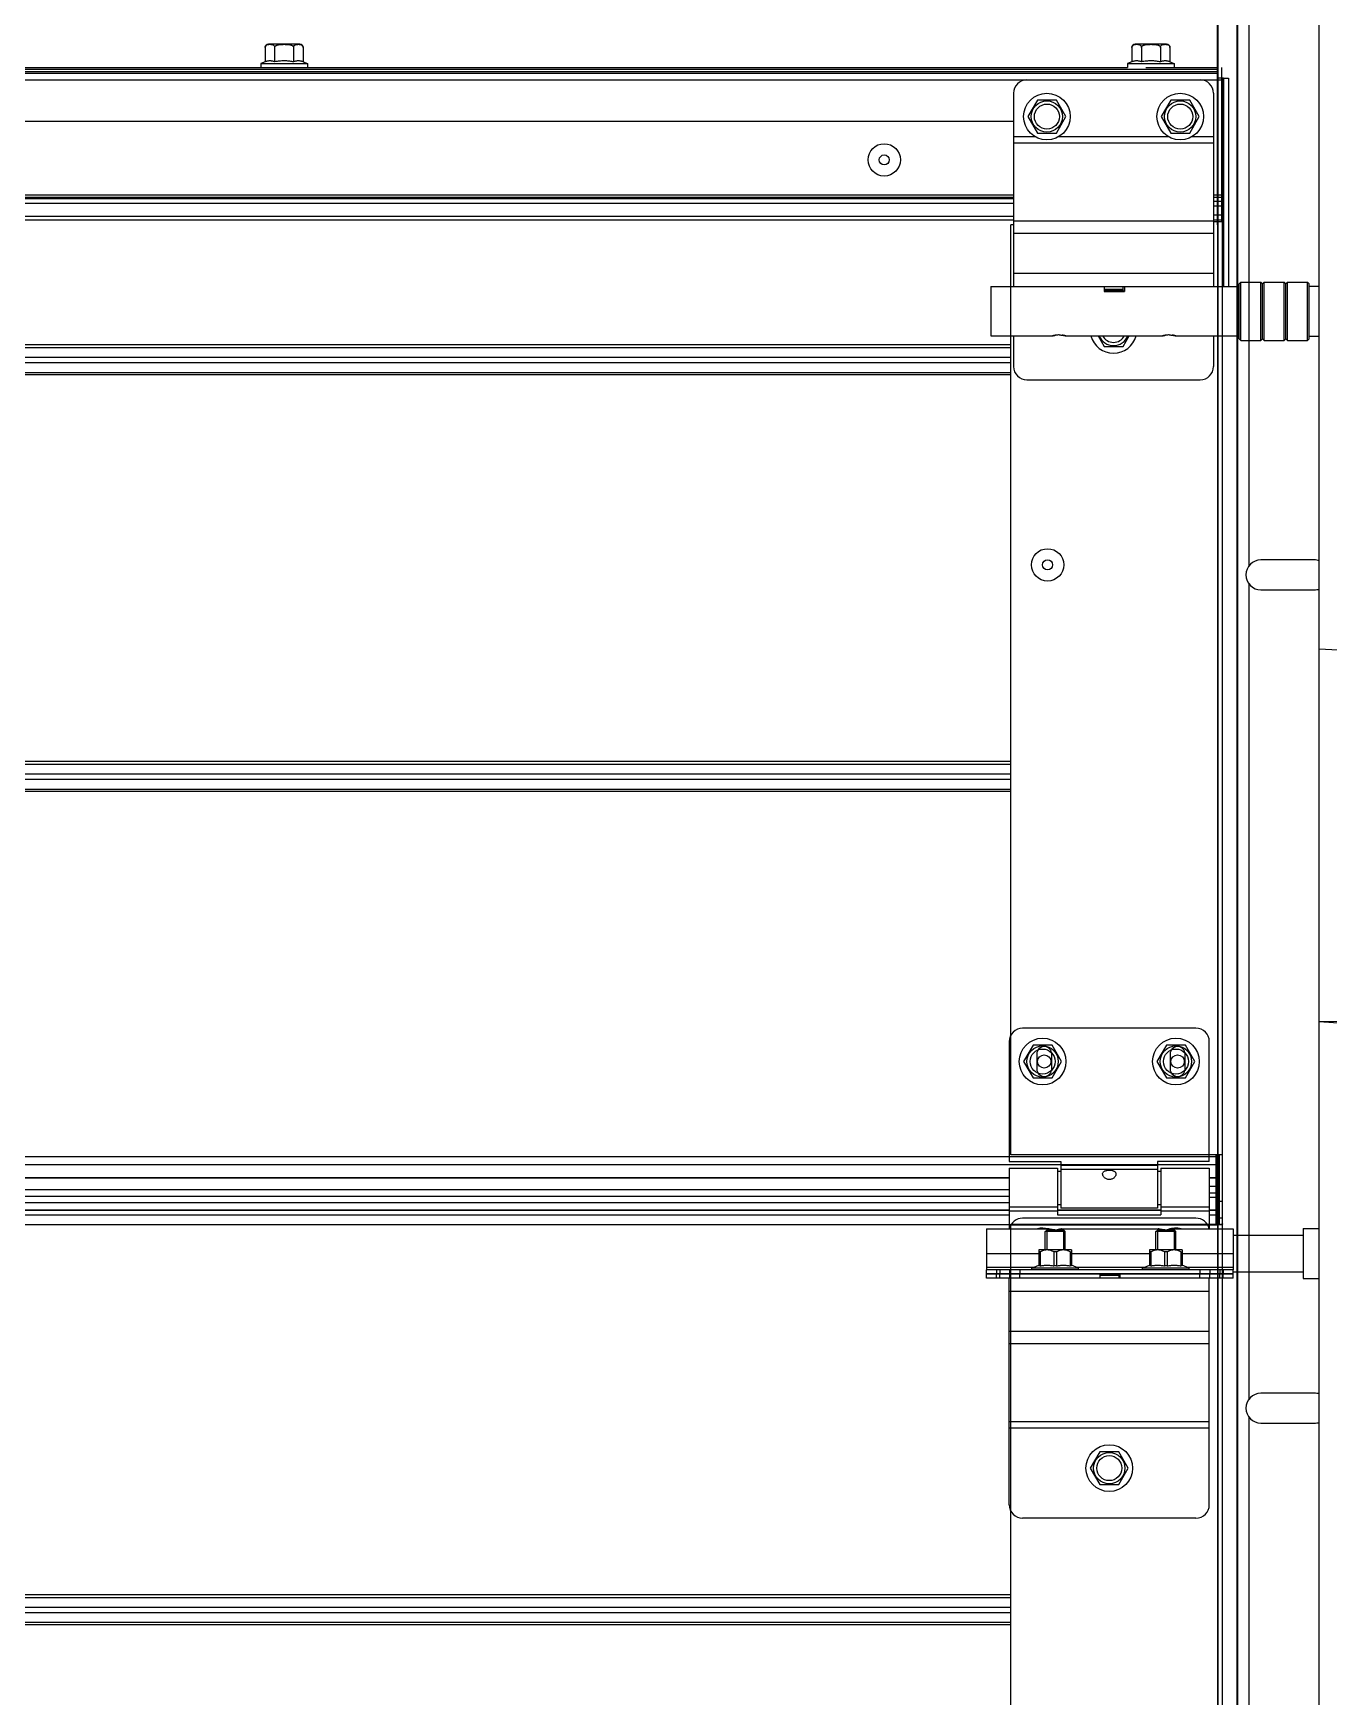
# Model space of a CAD drawing. Header units: millimetres. Extents: x 21899 to 38731, y -5425 to 3612.
# Drawn here: x 33890 to 34278.6, y 2382 to 2881.1 of the extents above; entities that cross this region are included whole.
import ezdxf

# ---------------------------------------------------------------- set-up
doc = ezdxf.new("R2010")
doc.units = ezdxf.units.MM

msp = doc.modelspace()

# ---------------------------------------------------------------- linework, layer by layer
at = {"color": 9, "linetype": 'Continuous'}
for p, q in [((34245.41, 1144.53), (34245.41, 3064.5)), ((34251.14, 1144.53), (34251.14, 3064.5)), ((34251.29, 1144.53), (34251.29, 3064.5)), ((34254.74, 2721.41), (34254.74, 2959.26)), ((31344.93, 2870.29), (34109.19, 2870.29)), ((34109.19, 2870.29), (34245.24, 2870.29)), ((31344.93, 2869.59), (34109.19, 2869.59)), ((31344.93, 2867.09), (34109.19, 2867.09)), ((34109.19, 2869.59), (34245.24, 2869.59)), ((34109.19, 2867.09), (34245.24, 2867.09)), ((34240.02, 2867.09), (34246.53, 2867.09)), ((34184.02, 2850.09), (34190.46, 2850.09)), ((34197.59, 2850.09), (34230.46, 2850.09)), ((34237.59, 2850.09), (34244.02, 2850.09)), ((34184.02, 2848.22), (34244.02, 2848.22)), ((34109.19, 2832.5), (31344.93, 2832.5)), ((34109.19, 2831.79), (31344.93, 2831.79)), ((31344.93, 2831.47), (34109.19, 2831.47)), ((31344.93, 2830.06), (34109.19, 2830.06)), ((34184.02, 2832.5), (34109.19, 2832.5)), ((34184.02, 2831.79), (34109.19, 2831.79)), ((34109.19, 2831.47), (34184.02, 2831.47)), ((34109.19, 2830.06), (34184.02, 2830.06)), ((34246.53, 2832.5), (34244.02, 2832.5)), ((34246.53, 2831.79), (34244.02, 2831.79)), ((34244.02, 2830.67), (34246.53, 2830.67)), ((31344.93, 2826.19), (34109.19, 2826.19)), ((34109.19, 2826.19), (34184.02, 2826.19)), ((34184.02, 2824.81), (34244.02, 2824.81)), ((34244.02, 2829.26), (34246.53, 2829.26)), ((34244.02, 2826.59), (34246.53, 2826.59)), ((34184.02, 2821.09), (34244.02, 2821.09)), ((34245.24, 2823.59), (34245.24, 2803.28)), ((34247.02, 2824.6), (34247.02, 2805.09)), ((34184.02, 2809.09), (34244.02, 2809.09)), ((34211.17, 2804.31), (34216.87, 2804.31)), ((34245.24, 2803.28), (34245.24, 2544.59)), ((34109.19, 2787.61), (31344.93, 2787.61)), ((31344.93, 2786.83), (34109.19, 2786.83)), ((34183.24, 2787.61), (34109.19, 2787.61)), ((34109.19, 2786.83), (34183.24, 2786.83)), ((31344.93, 2783.86), (34109.19, 2783.86)), ((31344.93, 2782.31), (34109.19, 2782.31)), ((34109.19, 2783.86), (34183.24, 2783.86)), ((34109.19, 2782.31), (34183.24, 2782.31)), ((31344.93, 2779.34), (34109.19, 2779.34)), ((34109.19, 2778.56), (31344.93, 2778.56)), ((34109.19, 2779.34), (34183.24, 2779.34)), ((34183.24, 2778.56), (34109.19, 2778.56)), ((34254.74, 2471.41), (34254.74, 2715.76)), ((34275.74, 2696.44), (34281.39, 2696.05)), ((34109.19, 2662.61), (31344.93, 2662.61)), ((31344.93, 2661.83), (34109.19, 2661.83)), ((34183.24, 2662.61), (34109.19, 2662.61)), ((34109.19, 2661.83), (34183.24, 2661.83)), ((31344.93, 2658.86), (34109.19, 2658.86)), ((31344.93, 2657.31), (34109.19, 2657.31)), ((34109.19, 2658.86), (34183.24, 2658.86)), ((34109.19, 2657.31), (34183.24, 2657.31)), ((31344.93, 2654.34), (34109.19, 2654.34)), ((34109.19, 2653.56), (31344.93, 2653.56)), ((34109.19, 2654.34), (34183.24, 2654.34)), ((34183.24, 2653.56), (34109.19, 2653.56)), ((34109.19, 2541.58), (31344.93, 2541.58)), ((34109.19, 2544.01), (33313.24, 2544.01)), ((34245.24, 2544.01), (34109.19, 2544.01)), ((34245.24, 2541.58), (34109.19, 2541.58)), ((34227.24, 2541.43), (34198.24, 2541.43)), ((34244.74, 2541.58), (34227.24, 2541.58)), ((34244.74, 2544.01), (34242.74, 2544.01)), ((34109.19, 2537.73), (33313.24, 2537.73)), ((34182.74, 2537.73), (34109.19, 2537.73)), ((34227.24, 2540.21), (34198.24, 2540.21)), ((34244.74, 2537.73), (34242.74, 2537.73)), ((34245.24, 2537.59), (34245.24, 2522.39)), ((34109.19, 2534.09), (33313.24, 2534.09)), ((33313.24, 2530.3), (34109.19, 2530.3)), ((34182.74, 2534.09), (34109.19, 2534.09)), ((34109.19, 2530.3), (34182.74, 2530.3)), ((34244.74, 2535.09), (34242.74, 2535.09)), ((34242.74, 2531.9), (34244.74, 2531.9)), ((33313.24, 2527.97), (34109.19, 2527.97)), ((33313.24, 2526.59), (34109.19, 2526.59)), ((34109.19, 2527.97), (34182.74, 2527.97)), ((34109.19, 2526.59), (34182.74, 2526.59)), ((34182.74, 2528.96), (34197.24, 2528.96)), ((34182.74, 2527.75), (34197.24, 2527.75)), ((34197.24, 2527.97), (34228.24, 2527.97)), ((34197.24, 2526.59), (34228.24, 2526.59)), ((34228.24, 2528.96), (34242.74, 2528.96)), ((34228.24, 2527.75), (34242.74, 2527.75)), ((34242.74, 2527.97), (34244.74, 2527.97)), ((34242.74, 2526.59), (34244.74, 2526.59)), ((33313.24, 2523.68), (34109.19, 2523.68)), ((34109.19, 2523.68), (34183.24, 2523.68)), ((34242.74, 2523.68), (34244.74, 2523.68)), ((34245.24, 2523.59), (34245.24, 2044.59)), ((34175.94, 2514.99), (34191.63, 2514.99)), ((34175.94, 2510.89), (34190.22, 2510.89)), ((34201.44, 2514.99), (34224.83, 2514.99)), ((34202.85, 2510.89), (34223.42, 2510.89)), ((34234.64, 2514.99), (34249.94, 2514.99)), ((34236.05, 2510.89), (34249.94, 2510.89)), ((34178.94, 2510.09), (34178.94, 2508.89)), ((34178.94, 2507.59), (34178.94, 2508.79)), ((34179.94, 2510.09), (34179.94, 2508.89)), ((34179.94, 2507.59), (34179.94, 2508.79)), ((34185.94, 2510.09), (34185.94, 2508.89)), ((34185.94, 2507.59), (34185.94, 2508.79)), ((34215.59, 2508.36), (34209.89, 2508.36)), ((34239.94, 2510.09), (34239.94, 2508.89)), ((34239.94, 2507.59), (34239.94, 2508.79)), ((34245.94, 2510.09), (34245.94, 2508.89)), ((34245.94, 2507.59), (34245.94, 2508.79)), ((34246.94, 2510.09), (34246.94, 2508.89)), ((34246.94, 2507.59), (34246.94, 2508.79)), ((34242.74, 2503.59), (34182.74, 2503.59)), ((34242.74, 2491.59), (34182.74, 2491.59)), ((34242.74, 2487.84), (34182.74, 2487.84)), ((34254.74, 2221.41), (34254.74, 2465.76)), ((34242.74, 2464.46), (34182.74, 2464.46)), ((34242.74, 2462.59), (34182.74, 2462.59)), ((34109.19, 2412.61), (31344.93, 2412.61)), ((31344.93, 2411.83), (34109.19, 2411.83)), ((34183.24, 2412.61), (34109.19, 2412.61)), ((34109.19, 2411.83), (34183.24, 2411.83)), ((31344.93, 2408.86), (34109.19, 2408.86)), ((31344.93, 2407.31), (34109.19, 2407.31)), ((34109.19, 2408.86), (34183.24, 2408.86)), ((34109.19, 2407.31), (34183.24, 2407.31)), ((31344.93, 2404.34), (34109.19, 2404.34)), ((34109.19, 2403.56), (31344.93, 2403.56)), ((34109.19, 2404.34), (34183.24, 2404.34)), ((34183.24, 2403.56), (34109.19, 2403.56))]:
    msp.add_line(p, q, dxfattribs=at)
at = {"color": 7, "linetype": 'Continuous'}
for p, q in [((34275.74, 1144.53), (34275.74, 3064.5)), ((34245.24, 2823.59), (34245.24, 2884.49)), ((33959.54, 2876.79), (33959.54, 2872.49)), ((33969.94, 2877.79), (33960.54, 2877.79)), ((33962.39, 2876.79), (33962.39, 2872.49)), ((33968.09, 2876.79), (33968.09, 2872.49)), ((33970.94, 2876.79), (33970.94, 2872.49)), ((34219.54, 2876.79), (34219.54, 2872.49)), ((34229.94, 2877.79), (34220.54, 2877.79)), ((34222.39, 2876.79), (34222.39, 2872.49)), ((34228.09, 2876.79), (34228.09, 2872.49)), ((34230.94, 2876.79), (34230.94, 2872.49)), ((31344.93, 2870.79), (34109.19, 2870.79)), ((33959.54, 2872.49), (33958.24, 2871.99)), ((33958.24, 2871.99), (33958.24, 2870.79)), ((33958.24, 2871.99), (33972.24, 2871.99)), ((33970.94, 2872.49), (33972.24, 2871.99)), ((33972.24, 2871.99), (33972.24, 2870.79)), ((34109.19, 2870.79), (34218.24, 2870.79)), ((34219.54, 2872.49), (34218.24, 2871.99)), ((34218.24, 2871.99), (34232.24, 2871.99)), ((34218.24, 2871.99), (34218.24, 2870.79)), ((34223.74, 2870.79), (34245.24, 2870.79)), ((34230.94, 2872.49), (34232.24, 2871.99)), ((34232.24, 2871.99), (34232.24, 2870.79)), ((34246.53, 2824.6), (34246.53, 2870.79)), ((31344.93, 2869.09), (34109.19, 2869.09)), ((34109.19, 2869.09), (34245.24, 2869.09)), ((34246.74, 2867.59), (34245.24, 2867.59)), ((34246.74, 2803.28), (34246.74, 2867.59)), ((34247, 2867.59), (34247.02, 2824.6)), ((34247.02, 2867.59), (34248.52, 2867.59)), ((34248.52, 2867.59), (34248.52, 2805.09)), ((34191.17, 2861.02), (34188.32, 2856.09)), ((34196.87, 2861.02), (34191.17, 2861.02)), ((34199.72, 2856.09), (34196.87, 2861.02)), ((34231.17, 2861.02), (34228.32, 2856.09)), ((34236.87, 2861.02), (34231.17, 2861.02)), ((34239.72, 2856.09), (34236.87, 2861.02)), ((34188.32, 2856.09), (34191.17, 2851.15)), ((34196.87, 2851.15), (34199.72, 2856.09)), ((34228.32, 2856.09), (34231.17, 2851.15)), ((34236.87, 2851.15), (34239.72, 2856.09)), ((34184.02, 2854.59), (32884.59, 2854.59)), ((34191.17, 2851.15), (34196.87, 2851.15)), ((34231.17, 2851.15), (34236.87, 2851.15)), ((31344.93, 2825.09), (34109.19, 2825.09)), ((34109.19, 2825.09), (34184.02, 2825.09)), ((34244.02, 2825.09), (34246.53, 2825.09)), ((34184.02, 2823.59), (34183.24, 2823.59)), ((34183.24, 2803.28), (34183.24, 2823.59)), ((34244.02, 2824.6), (34247.02, 2824.6)), ((34251.73, 2805.94), (34252.23, 2806.44)), ((34251.73, 2789.44), (34251.73, 2805.94)), ((34252.23, 2806.44), (34258.23, 2806.44)), ((34252.23, 2788.94), (34252.23, 2806.44)), ((34258.23, 2788.94), (34258.23, 2806.44)), ((34258.23, 2806.44), (34258.73, 2805.94)), ((34258.73, 2805.94), (34259.23, 2806.44)), ((34258.73, 2789.44), (34258.73, 2805.94)), ((34259.23, 2806.44), (34265.23, 2806.44)), ((34259.23, 2788.94), (34259.23, 2806.44)), ((34265.23, 2788.94), (34265.23, 2806.44)), ((34265.23, 2806.44), (34265.73, 2805.94)), ((34265.73, 2805.94), (34266.23, 2806.44)), ((34265.73, 2789.44), (34265.73, 2805.94)), ((34266.23, 2806.44), (34272.23, 2806.44)), ((34266.23, 2788.94), (34266.23, 2806.44)), ((34272.23, 2788.94), (34272.23, 2806.44)), ((34272.23, 2806.44), (34272.73, 2805.94)), ((34272.73, 2789.44), (34272.73, 2805.94)), ((34272.73, 2805.19), (34275.74, 2805.19)), ((34183.24, 2544.59), (34183.24, 2803.28)), ((34211.17, 2803.79), (34217.27, 2803.79)), ((34246.74, 1441.84), (34246.74, 2803.28)), ((34251.22, 2803.19), (34251.73, 2803.19)), ((34209.36, 2790.29), (34211.17, 2787.15)), ((34216.87, 2787.15), (34218.68, 2790.29)), ((34251.22, 2792.19), (34251.73, 2792.19)), ((34272.73, 2790.19), (34275.74, 2790.19)), ((34211.17, 2787.15), (34216.87, 2787.15)), ((34251.73, 2789.44), (34252.23, 2788.94)), ((34252.23, 2788.94), (34258.23, 2788.94)), ((34258.23, 2788.94), (34258.73, 2789.44)), ((34258.73, 2789.44), (34259.23, 2788.94)), ((34259.23, 2788.94), (34265.23, 2788.94)), ((34265.23, 2788.94), (34265.73, 2789.44)), ((34265.73, 2789.44), (34266.23, 2788.94)), ((34266.23, 2788.94), (34272.23, 2788.94)), ((34272.23, 2788.94), (34272.73, 2789.44)), ((34274.24, 2723.09), (34258.24, 2723.09)), ((34258.24, 2714.09), (34274.24, 2714.09)), ((34238.74, 2582.59), (34186.74, 2582.59)), ((34275.74, 2584.71), (34281.39, 2584.56)), ((34275.74, 2584.55), (34281.39, 2584.16)), ((34189.89, 2577.52), (34187.04, 2572.59)), ((34195.59, 2577.52), (34189.89, 2577.52)), ((34198.44, 2572.59), (34195.59, 2577.52)), ((34229.89, 2577.52), (34227.04, 2572.59)), ((34235.59, 2577.52), (34229.89, 2577.52)), ((34238.44, 2572.59), (34235.59, 2577.52)), ((34242.74, 2542.59), (34242.74, 2578.59)), ((34187.04, 2572.59), (34189.89, 2567.65)), ((34190.99, 2574.84), (34190.99, 2570.34)), ((34190.99, 2574.84), (34190.99, 2570.34)), ((34195.49, 2570.34), (34195.49, 2574.84)), ((34195.49, 2570.34), (34195.49, 2574.84)), ((34195.59, 2567.65), (34198.44, 2572.59)), ((34227.04, 2572.59), (34229.89, 2567.65)), ((34230.99, 2574.84), (34230.99, 2570.34)), ((34230.99, 2574.84), (34230.99, 2570.34)), ((34235.49, 2570.34), (34235.49, 2574.84)), ((34235.49, 2570.34), (34235.49, 2574.84)), ((34235.59, 2567.65), (34238.44, 2572.59)), ((34189.89, 2567.65), (34195.59, 2567.65)), ((34229.89, 2567.65), (34235.59, 2567.65)), ((34182.74, 2542.59), (34198.24, 2542.59)), ((34182.74, 2540.59), (34197.24, 2540.59)), ((34182.74, 2540.59), (34182.74, 2522.39)), ((34246.74, 2544.59), (34183.24, 2544.59)), ((34246.74, 2544.59), (34183.24, 2544.59)), ((34197.24, 2540.59), (34197.24, 2526.59)), ((34198.24, 2542.59), (34198.24, 2528.59)), ((34242.74, 2542.59), (34227.24, 2542.59)), ((34227.24, 2542.59), (34227.24, 2528.59)), ((34228.24, 2540.59), (34242.74, 2540.59)), ((34228.24, 2540.59), (34228.24, 2526.59)), ((34246.74, 2544.59), (34242.74, 2544.59)), ((34242.74, 2540.59), (34242.74, 2522.39)), ((34244.74, 2544.59), (34244.74, 2523.68)), ((34245.24, 2523.78), (34245.24, 2544.59)), ((34245.24, 2523.78), (34245.24, 2544.59)), ((34109.19, 2537.64), (33313.24, 2537.64)), ((34182.74, 2537.64), (34109.19, 2537.64)), ((34198.24, 2539.59), (34197.24, 2539.59)), ((34228.24, 2539.59), (34227.24, 2539.59)), ((34244.74, 2537.64), (34242.74, 2537.64)), ((34109.19, 2532.09), (33313.24, 2532.09)), ((34182.74, 2532.09), (34109.19, 2532.09)), ((34244.74, 2533.09), (34242.74, 2533.09)), ((34246.74, 2530.59), (34245.74, 2530.59)), ((34246.74, 2530.59), (34245.74, 2530.59)), ((34246.74, 2530.59), (34245.74, 2530.59)), ((34109.19, 2528.01), (33313.24, 2528.01)), ((34182.74, 2528.01), (34109.19, 2528.01)), ((34198.24, 2529.59), (34197.24, 2529.59)), ((34228.24, 2528.01), (34197.24, 2528.01)), ((34197.24, 2526.59), (34228.24, 2526.59)), ((34227.24, 2528.59), (34198.24, 2528.59)), ((34228.24, 2529.59), (34227.24, 2529.59)), ((34244.74, 2528.01), (34242.74, 2528.01)), ((34246.74, 2525.59), (34245.74, 2525.59)), ((34183.24, 2044.59), (34183.24, 2523.78)), ((34183.24, 2523.59), (34245.24, 2523.59)), ((34183.24, 2523.59), (34245.24, 2523.59)), ((34193.54, 2521.59), (34193.89, 2521.94)), ((34199.54, 2521.59), (34193.54, 2521.59)), ((34193.54, 2516.09), (34193.54, 2521.59)), ((34199.18, 2521.94), (34193.89, 2521.94)), ((34199.54, 2521.59), (34199.18, 2521.94)), ((34199.54, 2516.09), (34199.54, 2521.59)), ((34226.74, 2521.59), (34227.09, 2521.94)), ((34232.74, 2521.59), (34226.74, 2521.59)), ((34226.74, 2516.09), (34226.74, 2521.59)), ((34232.38, 2521.94), (34227.09, 2521.94)), ((34232.74, 2521.59), (34232.38, 2521.94)), ((34232.74, 2516.09), (34232.74, 2521.59)), ((34246.74, 2523.59), (34242.74, 2523.59)), ((34249.94, 2520.49), (34270.94, 2520.49)), ((34270.94, 2522.49), (34275.74, 2522.49)), ((34270.94, 2522.49), (34270.94, 2507.49)), ((34191.66, 2516.09), (34191.62, 2516.05)), ((34191.63, 2516.06), (34191.63, 2511.27)), ((34192.03, 2515.52), (34191.63, 2515.52)), ((34201.42, 2516.09), (34191.66, 2516.09)), ((34192.03, 2515.52), (34192.03, 2511.27)), ((34196.94, 2515.52), (34196.13, 2515.52)), ((34196.13, 2515.52), (34196.13, 2511.27)), ((34196.94, 2515.52), (34196.94, 2511.27)), ((34201.04, 2515.52), (34201.44, 2515.52)), ((34201.04, 2515.52), (34201.04, 2511.27)), ((34201.42, 2516.09), (34201.45, 2516.05)), ((34201.44, 2516.06), (34201.44, 2511.27)), ((34224.86, 2516.09), (34224.82, 2516.05)), ((34224.83, 2516.06), (34224.83, 2511.27)), ((34225.23, 2515.52), (34224.83, 2515.52)), ((34234.62, 2516.09), (34224.86, 2516.09)), ((34225.23, 2515.52), (34225.23, 2511.27)), ((34230.14, 2515.52), (34229.33, 2515.52)), ((34229.33, 2515.52), (34229.33, 2511.27)), ((34230.14, 2515.52), (34230.14, 2511.27)), ((34234.24, 2515.52), (34234.64, 2515.52)), ((34234.24, 2515.52), (34234.24, 2511.27)), ((34234.62, 2516.09), (34234.65, 2516.05)), ((34234.64, 2516.06), (34234.64, 2511.27)), ((34189.54, 2510.59), (34191.63, 2511.51)), ((34203.54, 2510.59), (34189.54, 2510.59)), ((34189.54, 2510.09), (34189.54, 2510.59)), ((34192.03, 2511.27), (34191.63, 2511.27)), ((34196.94, 2511.27), (34196.13, 2511.27)), ((34201.44, 2511.27), (34201.04, 2511.27)), ((34203.54, 2510.59), (34201.44, 2511.51)), ((34203.54, 2510.09), (34203.54, 2510.59)), ((34222.74, 2510.59), (34224.83, 2511.51)), ((34236.74, 2510.59), (34222.74, 2510.59)), ((34222.74, 2510.09), (34222.74, 2510.59)), ((34225.23, 2511.27), (34224.83, 2511.27)), ((34230.14, 2511.27), (34229.33, 2511.27)), ((34234.64, 2511.27), (34234.24, 2511.27)), ((34236.74, 2510.59), (34234.64, 2511.51)), ((34236.74, 2510.09), (34236.74, 2510.59)), ((34175.94, 2507.59), (34175.94, 2510.09)), ((34249.94, 2508.89), (34175.94, 2508.89)), ((34209.89, 2508.79), (34175.94, 2508.79)), ((34182.94, 2508.89), (34182.94, 2510.09)), ((34182.94, 2507.59), (34182.94, 2508.79)), ((34193.54, 2508.79), (34193.54, 2508.89)), ((34199.54, 2508.79), (34199.54, 2508.89)), ((34209.89, 2508.79), (34209.89, 2508.89)), ((34215.99, 2507.59), (34215.99, 2508.89)), ((34249.94, 2508.79), (34215.99, 2508.79)), ((34226.74, 2508.79), (34226.74, 2508.89)), ((34232.74, 2508.79), (34232.74, 2508.89)), ((34242.94, 2510.09), (34242.94, 2508.89)), ((34242.94, 2507.59), (34242.94, 2508.79)), ((34249.94, 2507.59), (34249.94, 2510.09)), ((34249.94, 2509.49), (34270.94, 2509.49)), ((34270.94, 2507.49), (34275.74, 2507.49)), ((34274.24, 2473.09), (34258.24, 2473.09)), ((34258.24, 2464.09), (34274.24, 2464.09)), ((34209.89, 2455.52), (34207.04, 2450.59)), ((34215.59, 2455.52), (34209.89, 2455.52)), ((34218.44, 2450.59), (34215.59, 2455.52)), ((34207.04, 2450.59), (34209.89, 2445.65)), ((34215.59, 2445.65), (34218.44, 2450.59)), ((34209.89, 2445.65), (34215.59, 2445.65))]:
    msp.add_line(p, q, dxfattribs=at)
at = {"color": 3, "linetype": 'Continuous'}
for p, q in [((34188.02, 2867.09), (34240.02, 2867.09)), ((34247.02, 2867.59), (34246.74, 2867.59)), ((34246.74, 2867.59), (34246.74, 2846.59)), ((34184.02, 2863.09), (34184.02, 2805.09)), ((34244.02, 2863.09), (34244.02, 2805.09)), ((34246.53, 2846.59), (34246.74, 2846.59)), ((34177.22, 2805.09), (34251.22, 2805.09)), ((34177.22, 2805.09), (34177.22, 2790.29)), ((34211.17, 2805.09), (34211.17, 2803.64)), ((34216.87, 2803.89), (34216.87, 2805.09)), ((34217.27, 2805.09), (34217.27, 2803.64)), ((34251.22, 2805.09), (34251.22, 2790.29)), ((34211.17, 2803.89), (34216.87, 2803.89)), ((34211.17, 2803.64), (34217.27, 2803.64)), ((34177.22, 2790.29), (34195.72, 2790.29)), ((34184.02, 2790.29), (34184.02, 2781.09)), ((34199.72, 2790.29), (34228.72, 2790.29)), ((34232.72, 2790.29), (34251.22, 2790.29)), ((34244.02, 2790.29), (34244.02, 2781.09)), ((34188.02, 2777.09), (34240.02, 2777.09)), ((34245.74, 2523.89), (34245.74, 2544.59)), ((34245.74, 2544.59), (34245.74, 2523.89)), ((34245.74, 2544.59), (34245.74, 2523.59)), ((34244.74, 2537.59), (34245.74, 2537.59)), ((34238.74, 2525.59), (34186.74, 2525.59)), ((34175.94, 2522.39), (34194.44, 2522.39)), ((34175.94, 2522.39), (34175.94, 2510.09)), ((34183.24, 2523.78), (34245.24, 2523.78)), ((34183.24, 2523.78), (34245.24, 2523.78)), ((34198.44, 2522.39), (34227.44, 2522.39)), ((34231.44, 2522.39), (34249.94, 2522.39)), ((34249.94, 2522.39), (34249.94, 2510.09)), ((34249.94, 2510.09), (34175.94, 2510.09)), ((34182.64, 2507.59), (34175.94, 2507.59)), ((34249.94, 2507.59), (34182.74, 2507.59)), ((34182.74, 2439.59), (34182.74, 2507.59)), ((34215.59, 2508.79), (34209.89, 2508.79)), ((34209.89, 2508.79), (34209.89, 2507.59)), ((34215.59, 2508.79), (34215.59, 2507.59)), ((34242.74, 2439.59), (34242.74, 2507.59)), ((34238.74, 2435.59), (34186.74, 2435.59))]:
    msp.add_line(p, q, dxfattribs=at)
msp.add_line((34182.74, 2578.59), (34182.74, 2542.59))
at = {"color": 2, "linetype": 'Continuous'}
for p, q in [((34194.04, 2521.94), (34194.04, 2516.09)), ((34199.04, 2521.94), (34199.04, 2516.09)), ((34227.24, 2521.94), (34227.24, 2516.09)), ((34232.24, 2521.94), (34232.24, 2516.09)), ((34194.04, 2508.89), (34194.04, 2508.79)), ((34199.04, 2508.89), (34199.04, 2508.79)), ((34227.24, 2508.89), (34227.24, 2508.79)), ((34232.24, 2508.89), (34232.24, 2508.79))]:
    msp.add_line(p, q, dxfattribs=at)
at = {"color": 7, "linetype": 'Continuous'}
for centre, radius in [((34194.02, 2856.09), 7), ((34194.02, 2856.09), 3.75), ((34234.02, 2856.09), 7), ((34234.02, 2856.09), 3.75), ((34145.24, 2843.09), 4.85), ((34145.24, 2843.09), 1.5), ((34194.24, 2721.59), 4.85), ((34194.24, 2721.59), 1.5), ((34192.74, 2572.59), 7), ((34192.74, 2572.59), 3.75), ((34232.74, 2572.59), 7), ((34232.74, 2572.59), 3.75), ((34193.24, 2572.59), 2), ((34193.24, 2572.59), 2), ((34233.24, 2572.59), 2), ((34233.24, 2572.59), 2), ((34212.74, 2450.59), 7), ((34212.74, 2450.59), 3.75)]:
    msp.add_circle(centre, radius, dxfattribs=at)
at = {"color": 9, "linetype": 'Continuous'}
for centre in [(34194.02, 2856.09), (34234.02, 2856.09), (34192.74, 2572.59), (34232.74, 2572.59), (34212.74, 2450.59)]:
    msp.add_circle(centre, 4.7, dxfattribs=at)
at = {"color": 7, "linetype": 'Continuous'}
for centre, radius, start, end in [((33960.54, 2876.79), 1, 90, 180), ((33969.94, 2876.79), 1, 0, 90), ((34220.54, 2876.79), 1, 90, 180), ((34229.94, 2876.79), 1, 0, 90), ((34214.02, 2792.09), 7, 194.9402, 345.0598), ((34214.02, 2792.09), 3.75, 208.7382, 331.2618), ((34258.24, 2718.59), 4.5, 90, 270), ((34274.24, 2718.59), 4.5, 70.4494, 90), ((34274.24, 2718.59), 4.5, 270, 289.5506), ((34186.74, 2578.59), 4, 90, 180), ((34238.74, 2578.59), 4, 0, 90), ((34193.24, 2574.84), 2.25, 0, 180), ((34193.24, 2574.84), 2.25, 0, 180), ((34233.24, 2574.84), 2.25, 0, 180), ((34233.24, 2574.84), 2.25, 0, 180), ((34193.24, 2570.34), 2.25, 180, 0), ((34193.24, 2570.34), 2.25, 180, 0), ((34233.24, 2570.34), 2.25, 180, 0), ((34233.24, 2570.34), 2.25, 180, 0), ((34192.74, 2515.59), 7, 75.9631, 102.9948), ((34232.74, 2515.59), 7, 77.0052, 109.3732), ((34258.24, 2468.59), 4.5, 90, 270), ((34274.24, 2468.59), 4.5, 70.4494, 90), ((34274.24, 2468.59), 4.5, 270, 289.5506)]:
    msp.add_arc(centre, radius, start, end, dxfattribs=at)
at = {"color": 3, "linetype": 'Continuous'}
for centre, start, end in [((34188.02, 2863.09), 90, 180), ((34240.02, 2863.09), 0, 90), ((34188.02, 2781.09), 180, 270), ((34240.02, 2781.09), 270, 0), ((34186.74, 2521.59), 90, 168.4498), ((34238.74, 2521.59), 11.5502, 90), ((34186.74, 2439.59), 180, 270), ((34238.74, 2439.59), 270, 0)]:
    msp.add_arc(centre, 4, start, end, dxfattribs=at)
at = {"color": 9, "linetype": 'Continuous'}
msp.add_arc((34214.02, 2792.09), 4.7, 202.5526, 337.4474, dxfattribs=at)
msp.add_open_spline([(34184.59, 477.37), (34184.44, 482.03), (34184.29, 486.79), (34184.55, 495.3), (34184.84, 499.05), (34185.7, 504.07), (34185.97, 505.36), (34186.55, 507.73), (34186.85, 508.81), (34187.52, 510.92), (34187.88, 511.97), (34189.07, 515.07), (34189.99, 517.08), (34193.34, 523.53), (34196.23, 527.73), (34202.79, 535.64), (34206.45, 539.33), (34214.24, 546.27), (34218.38, 549.51), (34226.01, 554.98), (34229.46, 557.28), (34236.42, 561.66), (34239.94, 563.73), (34250.58, 569.66), (34257.78, 573.24), (34276.63, 581.97), (34288.29, 586.75), (34310.88, 596.24), (34321.79, 600.96), (34335.87, 608.21), (34339.68, 610.31), (34346.21, 614.23), (34348.99, 616.02), (34354.4, 619.74), (34357.04, 621.67), (34364.73, 627.67), (34369.58, 631.96), (34384.23, 646.52), (34393.01, 657.83), (34408.25, 682.69), (34414.7, 696.25), (34425.51, 725.26), (34429.87, 740.71), (34439.69, 787.11), (34442.84, 819.9), (34444.31, 888.03), (34442.63, 923.36), (34436.16, 993.95), (34431.38, 1029.2), (34424.54, 1071.66), (34423.12, 1080.12), (34420.21, 1096.85), (34418.73, 1105.13), (34414.2, 1129.71), (34411.07, 1145.76), (34401.56, 1193.12), (34395.03, 1223.59), (34379.71, 1296.8), (34371.23, 1338.82), (34362.9, 1393.07), (34361.2, 1405.24), (34358.42, 1428.01), (34357.28, 1438.6), (34355.6, 1457.2), (34354.98, 1465.19), (34353.95, 1481.23), (34353.54, 1489.29), (34352.6, 1513.54), (34352.36, 1529.83), (34352.61, 1578.97), (34354.07, 1612.13), (34360.38, 1706.91), (34367.05, 1769.14), (34374.7, 1847.67), (34376.25, 1864.05), (34378.73, 1892.04), (34379.7, 1903.65), (34381.52, 1926.85), (34382.35, 1938.44), (34384.66, 1973.16), (34385.93, 1996.25), (34388.94, 2065.42), (34389.91, 2111.36), (34389.98, 2248.82), (34386.21, 2339.99), (34372.53, 2522.27), (34362.63, 2613.36), (34335.09, 2828.37), (34315.95, 2952.28), (34296.79, 3076.24)], degree=3, knots=[0, 0, 0, 0, 13.614656, 13.614656, 24.237506, 24.237506, 27.949925, 27.949925, 31.063684, 31.063684, 34.177443, 34.177443, 40.404961, 40.404961, 54.673562, 54.673562, 68.942162, 68.942162, 83.210763, 83.210763, 94.643421, 94.643421, 106.076078, 106.076078, 128.941394, 128.941394, 165.933013, 165.933013, 202.924632, 202.924632, 217.211649, 217.211649, 228.325165, 228.325165, 239.438681, 239.438681, 261.665712, 261.665712, 310.591127, 310.591127, 359.516541, 359.516541, 408.441955, 408.441955, 499.721397, 499.721397, 591.000838, 591.000838, 682.28028, 682.28028, 705.283727, 705.283727, 728.287174, 728.287174, 774.294068, 774.294068, 866.307856, 866.307856, 999.972816, 999.972816, 1038.611318, 1038.611318, 1072.030725, 1072.030725, 1097.038945, 1097.038945, 1122.047166, 1122.047166, 1172.063606, 1172.063606, 1272.096487, 1272.096487, 1455.942037, 1455.942037, 1504.41999, 1504.41999, 1538.871883, 1538.871883, 1573.323775, 1573.323775, 1642.227561, 1642.227561, 1780.035131, 1780.035131, 2055.650273, 2055.650273, 2331.265414, 2331.265414, 2706.34663, 2706.34663, 2706.34663, 2706.34663])
msp.add_spline([(34189.59, 477.52), (34191.3, 506.07), (34229.11, 550.99), (34347.84, 609.4), (34429.09, 1074.69), (34359.72, 1469.53), (34385.22, 1910.16), (34385.22, 2419.72), (34301.74, 3077)], degree=3)
at = {"color": 7, "linetype": 'Continuous'}
for points, start_tangent, end_tangent in [([(33959.54, 2876.79), (33959.55, 2876.93), (33959.55, 2876.98)], (0, 1), (0.196493, 0.980505)), ([(33959.55, 2876.98), (33959.57, 2877.04)], (0.196493, 0.980505), (0.259097, 0.965851)), ([(33959.57, 2877.04), (33959.58, 2877.09), (33959.61, 2877.17)], (0.259097, 0.965851), (0.393606, 0.919279)), ([(33959.61, 2877.17), (33959.65, 2877.23), (33959.73, 2877.36), (33959.83, 2877.47), (33959.95, 2877.56), (33960.09, 2877.63), (33960.25, 2877.68), (33960.43, 2877.72), (33960.54, 2877.74)], (0.393606, 0.919279), (0.994208, 0.10747)), ([(33960.54, 2877.74), (33960.63, 2877.75), (33960.86, 2877.76), (33961.07, 2877.76), (33961.28, 2877.75), (33961.47, 2877.73), (33961.65, 2877.69), (33961.81, 2877.64), (33961.95, 2877.57), (33962.08, 2877.48), (33962.19, 2877.37), (33962.27, 2877.24), (33962.34, 2877.09), (33962.37, 2876.93), (33962.39, 2876.79)], (0.994208, 0.10747), (0, -1)), ([(33962.39, 2876.79), (33962.41, 2876.93), (33962.47, 2877.08), (33962.59, 2877.22), (33962.74, 2877.34), (33962.94, 2877.45), (33963.16, 2877.54), (33963.4, 2877.61), (33963.65, 2877.66), (33963.88, 2877.69), (33964.1, 2877.72), (33964.29, 2877.73), (33964.49, 2877.74), (33964.67, 2877.75), (33964.86, 2877.75), (33965.05, 2877.76), (33965.24, 2877.76)], (0, 1), (1, 0)), ([(33965.24, 2877.76), (33965.52, 2877.75), (33965.81, 2877.75), (33966.1, 2877.74), (33966.38, 2877.72), (33966.67, 2877.68), (33966.95, 2877.64), (33967.24, 2877.56), (33967.49, 2877.47), (33967.7, 2877.36), (33967.87, 2877.23), (33967.99, 2877.09), (33968.06, 2876.93), (33968.09, 2876.79)], (1, 0), (0, -1)), ([(33968.09, 2876.79), (33968.1, 2876.94), (33968.13, 2877.09), (33968.19, 2877.23), (33968.28, 2877.36), (33968.38, 2877.47), (33968.51, 2877.56), (33968.65, 2877.63), (33968.8, 2877.69), (33968.97, 2877.72), (33969.16, 2877.74), (33969.35, 2877.75), (33969.54, 2877.76), (33969.72, 2877.75), (33969.88, 2877.74), (33970.03, 2877.72), (33970.19, 2877.69), (33970.34, 2877.65), (33970.49, 2877.58), (33970.63, 2877.48), (33970.74, 2877.37), (33970.82, 2877.24), (33970.89, 2877.09), (33970.92, 2876.93), (33970.94, 2876.79)], (0, 1), (0, -1)), ([(34219.54, 2876.79), (34219.55, 2876.93), (34219.55, 2876.98)], (0, 1), (0.196493, 0.980505)), ([(34219.55, 2876.98), (34219.57, 2877.04)], (0.196493, 0.980505), (0.259097, 0.965851)), ([(34219.57, 2877.04), (34219.58, 2877.09), (34219.61, 2877.17)], (0.259097, 0.965851), (0.393606, 0.919279)), ([(34219.61, 2877.17), (34219.65, 2877.23), (34219.73, 2877.36), (34219.83, 2877.47), (34219.95, 2877.56), (34220.09, 2877.63), (34220.25, 2877.68), (34220.43, 2877.72), (34220.54, 2877.74)], (0.393606, 0.919279), (0.994208, 0.10747)), ([(34220.54, 2877.74), (34220.63, 2877.75), (34220.86, 2877.76), (34221.07, 2877.76), (34221.28, 2877.75), (34221.47, 2877.73), (34221.65, 2877.69), (34221.81, 2877.64), (34221.95, 2877.57), (34222.08, 2877.48), (34222.19, 2877.37), (34222.27, 2877.24), (34222.34, 2877.09), (34222.37, 2876.93), (34222.39, 2876.79)], (0.994208, 0.10747), (0, -1)), ([(34222.39, 2876.79), (34222.41, 2876.93), (34222.47, 2877.08), (34222.59, 2877.22), (34222.74, 2877.34), (34222.94, 2877.45), (34223.16, 2877.54), (34223.4, 2877.61), (34223.65, 2877.66), (34223.88, 2877.69), (34224.1, 2877.72), (34224.29, 2877.73), (34224.49, 2877.74), (34224.67, 2877.75), (34224.86, 2877.75), (34225.05, 2877.76), (34225.24, 2877.76)], (0, 1), (1, 0)), ([(34225.24, 2877.76), (34225.52, 2877.75), (34225.81, 2877.75), (34226.1, 2877.74), (34226.38, 2877.72), (34226.67, 2877.68), (34226.95, 2877.64), (34227.24, 2877.56), (34227.49, 2877.47), (34227.7, 2877.36), (34227.87, 2877.23), (34227.99, 2877.09), (34228.06, 2876.93), (34228.09, 2876.79)], (1, 0), (0, -1)), ([(34228.09, 2876.79), (34228.1, 2876.94), (34228.13, 2877.09), (34228.19, 2877.23), (34228.28, 2877.36), (34228.38, 2877.47), (34228.51, 2877.56), (34228.65, 2877.63), (34228.8, 2877.69), (34228.97, 2877.72), (34229.16, 2877.74), (34229.35, 2877.75), (34229.54, 2877.76), (34229.72, 2877.75), (34229.88, 2877.74), (34230.03, 2877.72), (34230.19, 2877.69), (34230.34, 2877.65), (34230.49, 2877.58), (34230.63, 2877.48), (34230.74, 2877.37), (34230.82, 2877.24), (34230.89, 2877.09), (34230.92, 2876.93), (34230.94, 2876.79)], (0, 1), (0, -1)), ([(33962.39, 2872.49), (33962.02, 2872.62), (33961.67, 2872.71), (33961.31, 2872.77), (33960.96, 2872.79), (33960.61, 2872.77), (33960.25, 2872.71), (33959.9, 2872.62), (33959.54, 2872.49)], (-0.932391, 0.361452), (-0.932391, -0.361452)), ([(33965.24, 2872.79), (33964.52, 2872.77), (33963.82, 2872.71), (33963.11, 2872.62), (33962.39, 2872.49)], (-1, 0), (-0.981728, -0.190289)), ([(33968.09, 2872.49), (33967.5, 2872.59), (33966.93, 2872.68), (33966.37, 2872.74), (33965.8, 2872.77), (33965.24, 2872.79)], (-0.981728, 0.190289), (-1, 0)), ([(33970.94, 2872.49), (33970.57, 2872.62), (33970.22, 2872.71), (33969.86, 2872.77), (33969.51, 2872.79), (33969.16, 2872.77), (33968.8, 2872.71), (33968.45, 2872.62), (33968.09, 2872.49)], (-0.932391, 0.361452), (-0.932391, -0.361452)), ([(34222.39, 2872.49), (34222.02, 2872.62), (34221.67, 2872.71), (34221.31, 2872.77), (34220.96, 2872.79), (34220.61, 2872.77), (34220.25, 2872.71), (34219.9, 2872.62), (34219.54, 2872.49)], (-0.932391, 0.361452), (-0.932391, -0.361452)), ([(34225.24, 2872.79), (34224.52, 2872.77), (34223.82, 2872.71), (34223.11, 2872.62), (34222.39, 2872.49)], (-1, 0), (-0.981728, -0.190289)), ([(34228.09, 2872.49), (34227.5, 2872.59), (34226.93, 2872.68), (34226.37, 2872.74), (34225.8, 2872.77), (34225.24, 2872.79)], (-0.981728, 0.190289), (-1, 0)), ([(34230.94, 2872.49), (34230.57, 2872.62), (34230.22, 2872.71), (34229.86, 2872.77), (34229.51, 2872.79), (34229.16, 2872.77), (34228.8, 2872.71), (34228.45, 2872.62), (34228.09, 2872.49)], (-0.932391, 0.361452), (-0.932391, -0.361452)), ([(34210.74, 2538.83), (34210.8, 2539.17), (34210.99, 2539.46), (34211.28, 2539.69), (34211.63, 2539.84), (34212, 2539.93), (34212.38, 2539.99), (34212.8, 2540), (34213.21, 2539.97), (34213.6, 2539.91), (34213.95, 2539.8), (34214.25, 2539.65), (34214.5, 2539.44), (34214.67, 2539.17), (34214.74, 2538.83)], (0, 1), (0, -1)), ([(34210.83, 2538.38), (34210.8, 2538.47), (34210.74, 2538.83)], (-0.374906, 0.927063), (0, 1)), ([(34214.64, 2538.37), (34214.5, 2538.12), (34214.23, 2537.78), (34213.89, 2537.51), (34213.52, 2537.32), (34213.13, 2537.21), (34212.7, 2537.17), (34212.27, 2537.22), (34211.87, 2537.36), (34211.51, 2537.56), (34211.2, 2537.82), (34210.96, 2538.13), (34210.83, 2538.38)], (-0.381296, -0.924453), (-0.374906, 0.927063)), ([(34214.74, 2538.83), (34214.68, 2538.48), (34214.64, 2538.37)], (0, -1), (-0.381296, -0.924453)), ([(34245.75, 2523.6), (34245.24, 2523.59)], (-0.997621, -0.068943), (-1, 0)), ([(34245.75, 2523.6), (34245.24, 2523.59)], (-0.997621, -0.068943), (-1, 0)), ([(34246.74, 2523.89), (34246.62, 2523.76), (34246.3, 2523.67), (34245.82, 2523.61), (34245.75, 2523.6)], (0, -1), (-0.997621, -0.068943)), ([(34246.74, 2523.89), (34246.62, 2523.76), (34246.3, 2523.67), (34245.82, 2523.61), (34245.75, 2523.6)], (0, -1), (-0.997621, -0.068943)), ([(34196.13, 2515.52), (34195.65, 2515.73), (34195.19, 2515.89), (34194.74, 2516), (34194.3, 2516.05), (34193.86, 2516.05), (34193.42, 2516), (34192.97, 2515.89), (34192.51, 2515.73), (34192.03, 2515.52)], (-0.893808, 0.44845), (-0.893808, -0.44845)), ([(34201.04, 2515.52), (34200.56, 2515.73), (34200.1, 2515.89), (34199.65, 2516), (34199.21, 2516.05), (34198.77, 2516.05), (34198.33, 2516), (34197.88, 2515.89), (34197.42, 2515.73), (34196.94, 2515.52)], (-0.893808, 0.44845), (-0.893808, -0.44845)), ([(34229.33, 2515.52), (34228.85, 2515.73), (34228.39, 2515.89), (34227.94, 2516), (34227.5, 2516.05), (34227.06, 2516.05), (34226.62, 2516), (34226.17, 2515.89), (34225.71, 2515.73), (34225.23, 2515.52)], (-0.893808, 0.44845), (-0.893808, -0.44845)), ([(34234.24, 2515.52), (34233.76, 2515.73), (34233.3, 2515.89), (34232.85, 2516), (34232.41, 2516.05), (34231.97, 2516.05), (34231.53, 2516), (34231.08, 2515.89), (34230.62, 2515.73), (34230.14, 2515.52)], (-0.893808, 0.44845), (-0.893808, -0.44845)), ([(34192.03, 2511.27), (34192.55, 2511.37), (34193.06, 2511.44), (34193.57, 2511.49), (34194.08, 2511.51), (34194.59, 2511.49), (34195.1, 2511.44), (34195.61, 2511.37), (34196.13, 2511.27)], (0.9765, 0.215516), (0.9765, -0.215516)), ([(34196.94, 2511.27), (34197.46, 2511.37), (34197.97, 2511.44), (34198.48, 2511.49), (34198.99, 2511.51), (34199.5, 2511.49), (34200.01, 2511.44), (34200.52, 2511.37), (34201.04, 2511.27)], (0.9765, 0.215516), (0.9765, -0.215516)), ([(34225.23, 2511.27), (34225.75, 2511.37), (34226.26, 2511.44), (34226.77, 2511.49), (34227.28, 2511.51), (34227.79, 2511.49), (34228.3, 2511.44), (34228.81, 2511.37), (34229.33, 2511.27)], (0.9765, 0.215516), (0.9765, -0.215516)), ([(34230.14, 2511.27), (34230.66, 2511.37), (34231.17, 2511.44), (34231.68, 2511.49), (34232.19, 2511.51), (34232.7, 2511.49), (34233.21, 2511.44), (34233.72, 2511.37), (34234.24, 2511.27)], (0.9765, 0.215516), (0.9765, -0.215516))]:
    msp.add_spline(points, degree=3, dxfattribs=dict(at, start_tangent=start_tangent, end_tangent=end_tangent))
at = {"color": 3, "linetype": 'Continuous'}
for points, start_tangent, end_tangent in [([(34195.81, 2790.31), (34195.72, 2790.29), (34195.74, 2790.29)], (-0.967488, -0.252916), (0.966761, 0.25568)), ([(34196.8, 2790.5), (34196.59, 2790.47), (34196.4, 2790.44), (34196.23, 2790.41), (34196.08, 2790.37), (34195.95, 2790.34), (34195.85, 2790.32), (34195.72, 2790.29), (34195.85, 2790.32), (34195.95, 2790.34), (34196.08, 2790.37), (34196.23, 2790.41), (34196.4, 2790.44), (34196.59, 2790.47)], (-0.991814, -0.127691), (0.987855, 0.155378)), ([(34195.81, 2790.31), (34195.72, 2790.29)], (-0.967488, -0.252916), (-0.269211, 0.963081)), ([(34195.72, 2790.29), (34195.74, 2790.29)], (-0.269295, 0.963058), (0.966761, 0.25568)), ([(34195.85, 2790.32), (34195.81, 2790.31)], (-0.968495, -0.249032), (-0.967488, -0.252916)), ([(34196.4, 2790.44), (34196.23, 2790.41), (34196.08, 2790.37)], (-0.983603, -0.180346), (-0.975441, -0.220261)), ([(34196.94, 2790.52), (34196.8, 2790.5)], (-0.994049, -0.108934), (-0.991814, -0.127691)), ([(34197.25, 2790.55), (34196.94, 2790.52)], (-0.997809, -0.06616), (-0.994049, -0.108934)), ([(34197.72, 2790.56), (34197.25, 2790.55)], (-1, 0.000125), (-0.997809, -0.06616)), ([(34197.72, 2790.56), (34198.2, 2790.55)], (1, 0.000114), (0.997809, -0.066161)), ([(34198.2, 2790.55), (34198.49, 2790.52)], (0.997809, -0.066161), (0.994276, -0.106842)), ([(34198.49, 2790.52), (34198.65, 2790.5), (34198.86, 2790.47), (34199.05, 2790.44), (34199.22, 2790.41), (34199.37, 2790.37), (34199.5, 2790.34), (34199.59, 2790.32), (34199.71, 2790.29), (34199.59, 2790.32), (34199.5, 2790.34), (34199.37, 2790.37), (34199.22, 2790.41), (34199.05, 2790.44), (34198.86, 2790.47), (34198.65, 2790.5)], (0.994276, -0.106842), (-0.991806, 0.127754)), ([(34198.84, 2790.47), (34198.65, 2790.5)], (-0.988177, 0.153317), (-0.991806, 0.127754)), ([(34199.05, 2790.44), (34199.22, 2790.41), (34199.37, 2790.37)], (0.9836, -0.180361), (0.975434, -0.220291)), ([(34199.59, 2790.32), (34199.71, 2790.29), (34199.59, 2790.32), (34199.56, 2790.33)], (0.968529, -0.248901), (-0.970087, 0.242758)), ([(34199.59, 2790.32), (34199.62, 2790.31)], (0.968529, -0.248901), (0.967848, -0.251535)), ([(34199.62, 2790.31), (34199.71, 2790.29)], (0.967848, -0.251535), (0.258533, 0.966003)), ([(34199.62, 2790.31), (34199.71, 2790.29)], (0.967848, -0.251535), (0.258533, 0.966003)), ([(34228.81, 2790.31), (34228.72, 2790.29), (34228.74, 2790.29)], (-0.967488, -0.252916), (0.966761, 0.25568)), ([(34229.8, 2790.5), (34229.59, 2790.47), (34229.4, 2790.44), (34229.23, 2790.41), (34229.08, 2790.37), (34228.95, 2790.34), (34228.85, 2790.32), (34228.72, 2790.29), (34228.85, 2790.32), (34228.95, 2790.34), (34229.08, 2790.37), (34229.23, 2790.41), (34229.4, 2790.44), (34229.59, 2790.47)], (-0.991814, -0.127691), (0.987855, 0.155378)), ([(34228.81, 2790.31), (34228.72, 2790.29)], (-0.967488, -0.252916), (-0.269211, 0.963081)), ([(34228.72, 2790.29), (34228.74, 2790.29)], (-0.269295, 0.963058), (0.966761, 0.25568)), ([(34228.85, 2790.32), (34228.81, 2790.31)], (-0.968495, -0.249032), (-0.967488, -0.252916)), ([(34229.4, 2790.44), (34229.23, 2790.41), (34229.08, 2790.37)], (-0.983603, -0.180346), (-0.975441, -0.220261)), ([(34229.94, 2790.52), (34229.8, 2790.5)], (-0.994049, -0.108934), (-0.991814, -0.127691)), ([(34230.25, 2790.55), (34229.94, 2790.52)], (-0.997809, -0.06616), (-0.994049, -0.108934)), ([(34230.72, 2790.56), (34230.25, 2790.55)], (-1, 0.000125), (-0.997809, -0.06616)), ([(34230.72, 2790.56), (34231.2, 2790.55)], (1, 0.000114), (0.997809, -0.066161)), ([(34231.2, 2790.55), (34231.49, 2790.52)], (0.997809, -0.066161), (0.994276, -0.106842)), ([(34231.49, 2790.52), (34231.65, 2790.5), (34231.86, 2790.47), (34232.05, 2790.44), (34232.22, 2790.41), (34232.37, 2790.37), (34232.5, 2790.34), (34232.59, 2790.32), (34232.71, 2790.29), (34232.59, 2790.32), (34232.5, 2790.34), (34232.37, 2790.37), (34232.22, 2790.41), (34232.05, 2790.44), (34231.86, 2790.47), (34231.65, 2790.5)], (0.994276, -0.106842), (-0.991806, 0.127754)), ([(34231.84, 2790.47), (34231.65, 2790.5)], (-0.988177, 0.153317), (-0.991806, 0.127754)), ([(34232.05, 2790.44), (34232.22, 2790.41), (34232.37, 2790.37)], (0.9836, -0.180361), (0.975434, -0.220291)), ([(34232.59, 2790.32), (34232.71, 2790.29), (34232.59, 2790.32), (34232.56, 2790.33)], (0.968529, -0.248901), (-0.970087, 0.242758)), ([(34232.59, 2790.32), (34232.62, 2790.31)], (0.968529, -0.248901), (0.967848, -0.251535)), ([(34232.62, 2790.31), (34232.71, 2790.29)], (0.967848, -0.251535), (0.258533, 0.966003)), ([(34232.62, 2790.31), (34232.71, 2790.29)], (0.967848, -0.251535), (0.258533, 0.966003)), ([(34245.74, 2537.88), (34245.67, 2537.81), (34245.48, 2537.77), (34245.24, 2537.76)], (0, -1), (-1, 0)), ([(34245.74, 2537.88), (34245.67, 2537.81), (34245.48, 2537.77), (34245.24, 2537.76)], (0, -1), (-1, 0)), ([(34194.44, 2522.39), (34194.45, 2522.38)], (-0.269295, -0.963058), (0.966761, -0.25568)), ([(34194.52, 2522.36), (34194.44, 2522.39)], (-0.967488, 0.252916), (-0.269211, -0.963081)), ([(34195.51, 2522.17), (34195.3, 2522.2), (34195.11, 2522.23), (34194.94, 2522.27), (34194.79, 2522.3), (34194.66, 2522.33), (34194.57, 2522.35), (34194.44, 2522.39), (34194.57, 2522.35), (34194.66, 2522.33), (34194.79, 2522.3), (34194.94, 2522.27), (34195.11, 2522.23), (34195.3, 2522.2)], (-0.991814, 0.127691), (0.987855, -0.155378)), ([(34195.11, 2522.23), (34194.94, 2522.27), (34194.79, 2522.3), (34194.66, 2522.33), (34194.57, 2522.35), (34194.44, 2522.39), (34194.57, 2522.35), (34194.66, 2522.33), (34194.79, 2522.3), (34194.94, 2522.27), (34195.11, 2522.23), (34195.3, 2522.2)], (-0.983603, 0.180346), (0.987855, -0.155378)), ([(34195.11, 2522.23), (34194.94, 2522.27), (34194.79, 2522.3), (34194.66, 2522.33), (34194.57, 2522.35), (34194.44, 2522.39), (34194.57, 2522.35), (34194.66, 2522.33), (34194.79, 2522.3)], (-0.983603, 0.180346), (0.975429, -0.220316)), ([(34194.57, 2522.35), (34194.52, 2522.36)], (-0.968495, 0.249032), (-0.967488, 0.252916)), ([(34195.65, 2522.15), (34195.51, 2522.17)], (-0.994049, 0.108934), (-0.991814, 0.127691)), ([(34195.96, 2522.13), (34195.65, 2522.15)], (-0.997809, 0.06616), (-0.994049, 0.108934)), ([(34196.44, 2522.11), (34195.96, 2522.13)], (-1, -0.000125), (-0.997809, 0.06616)), ([(34196.44, 2522.11), (34196.91, 2522.13)], (1, -0.000114), (0.997809, 0.066161)), ([(34196.91, 2522.13), (34197.21, 2522.15)], (0.997809, 0.066161), (0.994276, 0.106842)), ([(34197.21, 2522.15), (34197.36, 2522.17), (34197.57, 2522.2), (34197.76, 2522.23), (34197.93, 2522.27), (34198.08, 2522.3), (34198.21, 2522.33), (34198.31, 2522.35), (34198.42, 2522.38), (34198.31, 2522.35), (34198.21, 2522.33), (34198.08, 2522.3), (34197.93, 2522.27), (34197.76, 2522.23), (34197.57, 2522.2), (34197.36, 2522.17)], (0.994276, 0.106842), (-0.991806, -0.127754)), ([(34197.56, 2522.2), (34197.36, 2522.17)], (-0.988177, -0.153317), (-0.991806, -0.127754)), ([(34198.31, 2522.35), (34198.42, 2522.38), (34198.31, 2522.35), (34198.27, 2522.34)], (0.968529, 0.248901), (-0.970087, -0.242758)), ([(34198.31, 2522.35), (34198.34, 2522.36)], (0.968529, 0.248901), (0.967848, 0.251535)), ([(34198.34, 2522.36), (34198.42, 2522.38)], (0.967848, 0.251535), (0.258533, -0.966003)), ([(34227.44, 2522.39), (34227.45, 2522.38)], (-0.269295, -0.963058), (0.966761, -0.25568)), ([(34227.52, 2522.36), (34227.44, 2522.39)], (-0.967488, 0.252916), (-0.269211, -0.963081)), ([(34228.51, 2522.17), (34228.3, 2522.2), (34228.11, 2522.23), (34227.94, 2522.27), (34227.79, 2522.3), (34227.66, 2522.33), (34227.57, 2522.35), (34227.44, 2522.39), (34227.57, 2522.35), (34227.66, 2522.33), (34227.79, 2522.3), (34227.94, 2522.27), (34228.11, 2522.23), (34228.3, 2522.2)], (-0.991814, 0.127691), (0.987855, -0.155378)), ([(34228.11, 2522.23), (34227.94, 2522.27), (34227.79, 2522.3), (34227.66, 2522.33), (34227.57, 2522.35), (34227.44, 2522.39), (34227.57, 2522.35), (34227.66, 2522.33), (34227.79, 2522.3), (34227.94, 2522.27), (34228.11, 2522.23), (34228.3, 2522.2)], (-0.983603, 0.180346), (0.987855, -0.155378)), ([(34228.11, 2522.23), (34227.94, 2522.27), (34227.79, 2522.3), (34227.66, 2522.33), (34227.57, 2522.35), (34227.44, 2522.39), (34227.57, 2522.35), (34227.66, 2522.33), (34227.79, 2522.3)], (-0.983603, 0.180346), (0.975429, -0.220316)), ([(34227.57, 2522.35), (34227.52, 2522.36)], (-0.968495, 0.249032), (-0.967488, 0.252916)), ([(34228.65, 2522.15), (34228.51, 2522.17)], (-0.994049, 0.108934), (-0.991814, 0.127691)), ([(34228.96, 2522.13), (34228.65, 2522.15)], (-0.997809, 0.06616), (-0.994049, 0.108934)), ([(34229.44, 2522.11), (34228.96, 2522.13)], (-1, -0.000125), (-0.997809, 0.06616)), ([(34229.44, 2522.11), (34229.91, 2522.13)], (1, -0.000114), (0.997809, 0.066161)), ([(34229.91, 2522.13), (34230.21, 2522.15)], (0.997809, 0.066161), (0.994276, 0.106842)), ([(34230.21, 2522.15), (34230.36, 2522.17), (34230.57, 2522.2), (34230.76, 2522.23), (34230.93, 2522.27), (34231.08, 2522.3), (34231.21, 2522.33), (34231.31, 2522.35), (34231.42, 2522.38), (34231.31, 2522.35), (34231.21, 2522.33), (34231.08, 2522.3), (34230.93, 2522.27), (34230.76, 2522.23), (34230.57, 2522.2), (34230.36, 2522.17)], (0.994276, 0.106842), (-0.991806, -0.127754)), ([(34230.56, 2522.2), (34230.36, 2522.17)], (-0.988177, -0.153317), (-0.991806, -0.127754)), ([(34231.31, 2522.35), (34231.42, 2522.38), (34231.31, 2522.35), (34231.27, 2522.34)], (0.968529, 0.248901), (-0.970087, -0.242758)), ([(34231.31, 2522.35), (34231.34, 2522.36)], (0.968529, 0.248901), (0.967848, 0.251535)), ([(34231.34, 2522.36), (34231.42, 2522.38)], (0.967848, 0.251535), (0.258533, -0.966003)), ([(34245.24, 2523.78), (34245.48, 2523.79), (34245.67, 2523.83)], (1, 0), (0.942444, 0.334365)), ([(34245.24, 2523.78), (34245.48, 2523.79), (34245.67, 2523.83)], (1, 0), (0.942444, 0.334365)), ([(34245.67, 2523.83), (34245.74, 2523.89)], (0.942444, 0.334365), (0, 1)), ([(34245.67, 2523.83), (34245.74, 2523.89)], (0.942444, 0.334365), (0, 1))]:
    msp.add_spline(points, degree=3, dxfattribs=dict(at, start_tangent=start_tangent, end_tangent=end_tangent))

doc.saveas('drawing.dxf')
